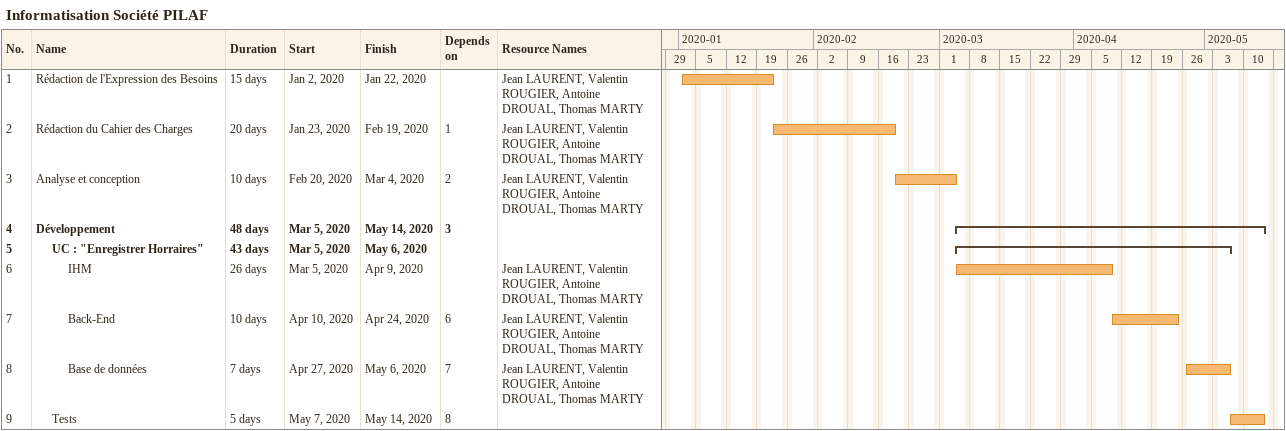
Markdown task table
Informatisation Société PILAF

| ID | Level | Task | Duration | Start | Finish | Predecessors | Resources |
|---|---|---|---|---|---|---|---|
| 1 | 1 | Rédaction de l'Expression des Besoins | 15d | 2020-01-02 | 2020-01-22 |  | Jean LAURENT, Valentin ROUGIER, Antoine DROUAL, Thomas MARTY |
| 2 | 1 | Rédaction du Cahier des Charges | 20d | 2020-01-23 | 2020-02-19 | 1 | Jean LAURENT, Valentin ROUGIER, Antoine DROUAL, Thomas MARTY |
| 3 | 1 | Analyse et conception | 10d | 2020-02-20 | 2020-03-04 | 2 | Jean LAURENT, Valentin ROUGIER, Antoine DROUAL, Thomas MARTY |
| 4 | 1 | **Développement** | 48d | 2020-03-05 | 2020-05-14 | 3 |  |
| 5 | 2 | **UC : "Enregistrer Horraires"** | 43d | 2020-03-05 | 2020-05-06 |  |  |
| 6 | 3 | IHM | 26d | 2020-03-05 | 2020-04-09 |  | Jean LAURENT, Valentin ROUGIER, Antoine DROUAL, Thomas MARTY |
| 7 | 3 | Back-End | 10d | 2020-04-10 | 2020-04-24 | 6 | Jean LAURENT, Valentin ROUGIER, Antoine DROUAL, Thomas MARTY |
| 8 | 3 | Base de données | 7d | 2020-04-27 | 2020-05-06 | 7 | Jean LAURENT, Valentin ROUGIER, Antoine DROUAL, Thomas MARTY |
| 9 | 2 | Tests | 5d | 2020-05-07 | 2020-05-14 | 8 |  |
